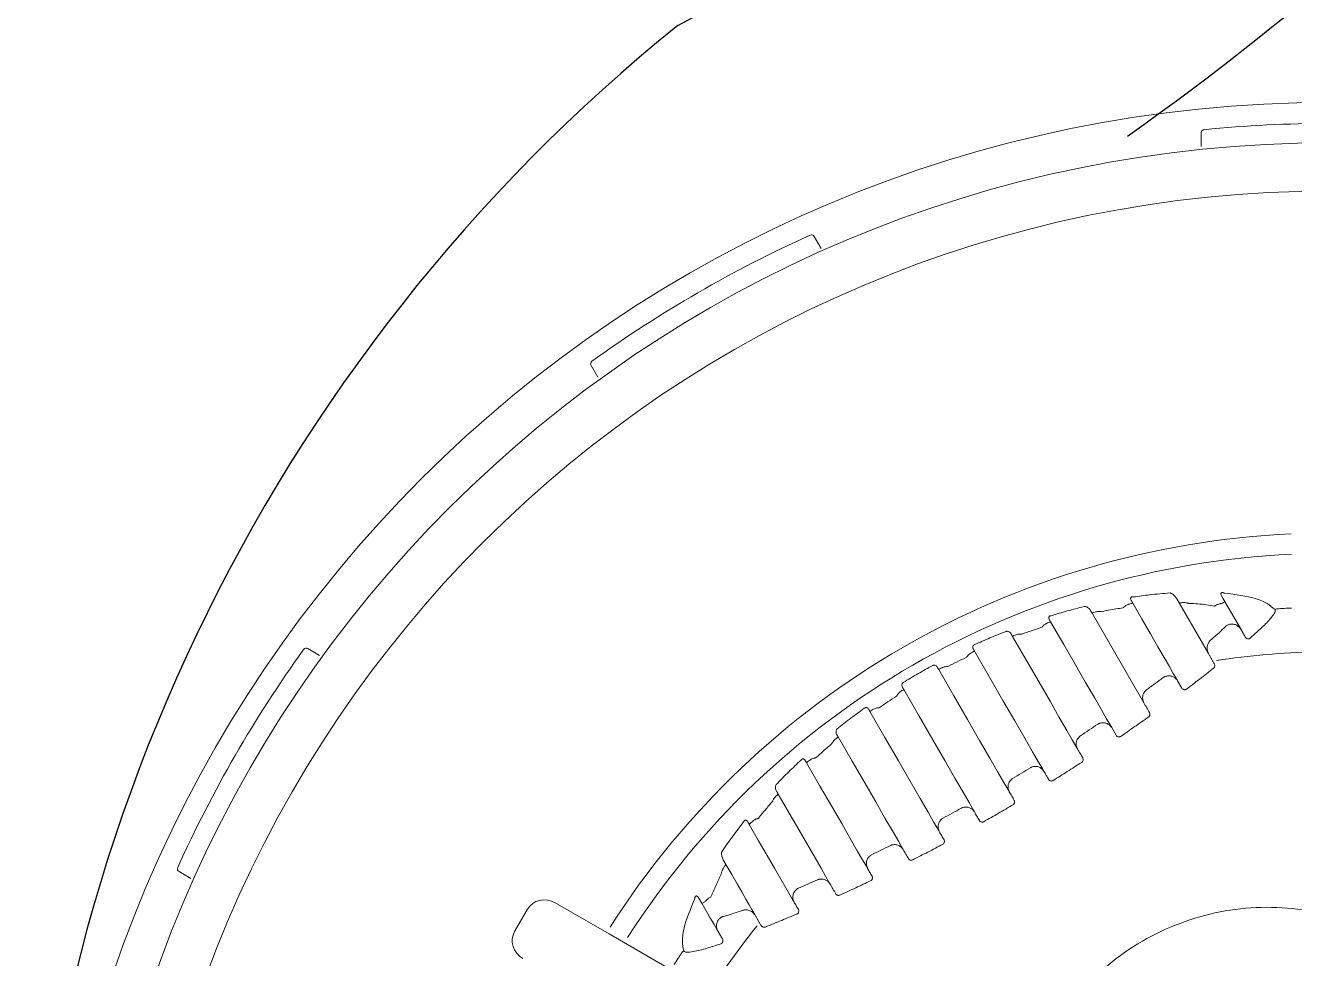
# Model space of a CAD drawing. Extents: x 956 to 1028, y 499 to 635.
# Drawn here: x 1021.26 to 1023.231, y 549.486 to 550.935 of the extents above; entities that cross this region are included whole.
import ezdxf

# ---------------------------------------------------------------- set-up
doc = ezdxf.new("R2010")
doc.units = 0
doc.header["$MEASUREMENT"] = 0
doc.layers.add('1', color=4, linetype='Continuous')
doc.layers.add('DIM', color=3, linetype='Continuous')

# ---------------------------------------------------------------- blocks, each defined once
blk = doc.blocks.new('FROG')
at = {"layer": '1', "color": 3, "lineweight": 5}
for p, q in [((-0.2, 1.9266), (-0.2, 1.9478)), ((-0.8007, 1.7868), (-0.7901, 1.7685)), ((-1.1365, 1.5685), (-1.1471, 1.5868)), ((-0.2887, 1.0626), (-0.3693, 1.2022)), ((-0.1887, 1.1393), (-0.2342, 1.2182)), ((-0.1634, 1.2206), (-0.138, 1.1766)), ((-1.5868, 1.1471), (-1.5685, 1.1365)), ((-0.2365, 1.0971), (-0.2299, 1.0858)), ((-0.3388, 1.0243), (-0.3319, 1.0124)), ((-1.7685, 0.7901), (-1.7868, 0.8007)), ((-1.2028, 0.7522), (-1.1192, 0.7039)), ((-1.2459, 0.7424), (-1.2659, 0.7077)), ((-1.1192, 0.7039), (-1.0302, 0.6525))]:
    blk.add_line(p, q, dxfattribs=at)
at = {"layer": '1', "color": 3, "lineweight": 5, "flags": 128}
for points in [[(-0.3061, 1.2178), (-0.2915, 1.1924), (-0.2784, 1.1698), (-0.267, 1.1499), (-0.2572, 1.133), (-0.2492, 1.1192), (-0.2431, 1.1085), (-0.2388, 1.1011), (-0.2365, 1.0971)], [(-0.4337, 1.1886), (-0.4133, 1.1534), (-0.3951, 1.1219), (-0.3792, 1.0942), (-0.3657, 1.0709), (-0.3548, 1.052), (-0.3466, 1.0379), (-0.3413, 1.0286), (-0.3388, 1.0243)], [(-0.3919, 0.9912), (-0.3943, 0.9955), (-0.3999, 1.0051), (-0.4085, 1.0201), (-0.4201, 1.0402), (-0.4345, 1.0652), (-0.4516, 1.0947), (-0.4711, 1.1284), (-0.4928, 1.166)], [(-0.5517, 1.1431), (-0.5285, 1.1028), (-0.5076, 1.0666), (-0.4893, 1.0349), (-0.4738, 1.0082), (-0.4615, 0.9868), (-0.4523, 0.9709), (-0.4464, 0.9607), (-0.444, 0.9565)], [(-0.1794, 1.1233), (-0.1795, 1.1234), (-0.1796, 1.1236), (-0.1797, 1.1237), (-0.1798, 1.1239), (-0.1799, 1.124), (-0.18, 1.1242), (-0.18, 1.1243), (-0.1801, 1.1245)], [(-0.4978, 0.9246), (-0.5002, 0.9289), (-0.5061, 0.9391), (-0.5154, 0.9553), (-0.5281, 0.9771), (-0.5438, 1.0044), (-0.5624, 1.0367), (-0.5837, 1.0736), (-0.6074, 1.1146)], [(-0.6616, 1.0834), (-0.6379, 1.0423), (-0.6166, 1.0054), (-0.5979, 0.9731), (-0.5822, 0.9459), (-0.5696, 0.924), (-0.5602, 0.9079), (-0.5543, 0.8976), (-0.5519, 0.8934)], [(-0.6064, 0.8628), (-0.6088, 0.867), (-0.6147, 0.8771), (-0.6238, 0.893), (-0.6362, 0.9145), (-0.6517, 0.9412), (-0.6699, 0.9729), (-0.6908, 1.0091), (-0.7141, 1.0493)], [(-0.2801, 1.0477), (-0.2812, 1.0495), (-0.2823, 1.0514), (-0.2833, 1.0533), (-0.2844, 1.0551), (-0.2855, 1.057), (-0.2866, 1.0589), (-0.2877, 1.0607), (-0.2887, 1.0626)], [(-0.7634, 1.0098), (-0.7417, 0.9722), (-0.7222, 0.9384), (-0.7052, 0.9089), (-0.6908, 0.8839), (-0.6792, 0.8639), (-0.6705, 0.8489), (-0.6649, 0.8392), (-0.6625, 0.835)], [(-0.3837, 0.9772), (-0.3848, 0.9789), (-0.3858, 0.9807), (-0.3868, 0.9824), (-0.3878, 0.9842), (-0.3888, 0.9859), (-0.3898, 0.9877), (-0.3908, 0.9895), (-0.3919, 0.9912)], [(-0.7177, 0.8056), (-0.7202, 0.8099), (-0.7255, 0.8191), (-0.7337, 0.8332), (-0.7446, 0.8521), (-0.758, 0.8755), (-0.774, 0.9031), (-0.7922, 0.9347), (-0.8125, 0.9699)], [(-0.444, 0.9565), (-0.4431, 0.9549), (-0.4422, 0.9534), (-0.4413, 0.9518), (-0.4404, 0.9502), (-0.4395, 0.9487), (-0.4386, 0.9471), (-0.4376, 0.9455), (-0.4367, 0.944)], [(-0.8565, 0.921), (-0.8394, 0.8914), (-0.8241, 0.8649), (-0.8107, 0.8417), (-0.7993, 0.822), (-0.7901, 0.8059), (-0.783, 0.7938), (-0.7783, 0.7855), (-0.7759, 0.7813)], [(-0.4901, 0.9114), (-0.4911, 0.913), (-0.492, 0.9147), (-0.493, 0.9164), (-0.4939, 0.918), (-0.4949, 0.9197), (-0.4958, 0.9213), (-0.4968, 0.923), (-0.4978, 0.9246)], [(-0.5519, 0.8934), (-0.5509, 0.8917), (-0.55, 0.8901), (-0.549, 0.8884), (-0.5481, 0.8868), (-0.5471, 0.8851), (-0.5461, 0.8834), (-0.5452, 0.8818), (-0.5442, 0.8801)], [(-0.8319, 0.7533), (-0.8342, 0.7574), (-0.8385, 0.7648), (-0.8446, 0.7754), (-0.8526, 0.7892), (-0.8624, 0.8062), (-0.8738, 0.826), (-0.8869, 0.8487), (-0.9015, 0.874)], [(-0.5991, 0.8502), (-0.6, 0.8518), (-0.6009, 0.8533), (-0.6018, 0.8549), (-0.6027, 0.8565), (-0.6037, 0.8581), (-0.6046, 0.8596), (-0.6055, 0.8612), (-0.6064, 0.8628)], [(-0.6625, 0.835), (-0.6615, 0.8332), (-0.6605, 0.8314), (-0.6594, 0.8297), (-0.6584, 0.8279), (-0.6574, 0.8262), (-0.6564, 0.8244), (-0.6554, 0.8227), (-0.6544, 0.8209)], [(-0.9379, 0.8119), (-0.9287, 0.796), (-0.9204, 0.7817), (-0.9131, 0.7691), (-0.9069, 0.7582), (-0.9016, 0.7491), (-0.8974, 0.7419), (-0.8943, 0.7365), (-0.8923, 0.7331)], [(-0.7108, 0.7937), (-0.7117, 0.7952), (-0.7125, 0.7967), (-0.7134, 0.7981), (-0.7143, 0.7996), (-0.7151, 0.8011), (-0.716, 0.8026), (-0.7168, 0.8041), (-0.7177, 0.8056)], [(-0.7759, 0.7813), (-0.7748, 0.7795), (-0.7737, 0.7776), (-0.7726, 0.7757), (-0.7716, 0.7739), (-0.7705, 0.772), (-0.7694, 0.7702), (-0.7683, 0.7683), (-0.7673, 0.7664)], [(-0.9499, 0.7079), (-0.9516, 0.7106), (-0.9536, 0.7142), (-0.9561, 0.7186), (-0.9591, 0.7237), (-0.9625, 0.7296), (-0.9663, 0.7363), (-0.9706, 0.7437), (-0.9753, 0.7518)], [(-0.8253, 0.742), (-0.8262, 0.7434), (-0.827, 0.7449), (-0.8278, 0.7463), (-0.8286, 0.7477), (-0.8294, 0.7491), (-0.8302, 0.7505), (-0.831, 0.7519), (-0.8319, 0.7533)], [(-0.8838, 0.7182), (-0.8837, 0.7181), (-0.8836, 0.7179), (-0.8835, 0.7178), (-0.8834, 0.7176), (-0.8833, 0.7175), (-0.8832, 0.7173), (-0.8832, 0.7172), (-0.8831, 0.717)]]:
    blk.add_lwpolyline(points, dxfattribs=at)
at = {"layer": '1', "linetype": 'Continuous', "lineweight": 15}
for radius in [1.995, 1.9325, 1.8575]:
    blk.add_circle((0, 0), radius, dxfattribs=at)
at = {"layer": '1', "color": 3, "lineweight": 5}
for centre, radius, start, end in [((-0.195, 1.9478), 0.005, 95.7171, 180), ((0, 0), 1.9625, 84.2829, 95.7171), ((0, 0), 1.9625, 114.2829, 125.7171), ((-0.805, 1.7843), 0.005, 30, 114.2829), ((-1.1428, 1.5893), 0.005, 125.7171, 210), ((0, 0), 1.3265, 92.5926, 147.4074), ((0, 0), 1.2949, 92.6358, 147.3642), ((-0.0818, 1.2036), 0.00511, 95.0351, 130.0131), ((0, 0), 1.2115, 92.8159, 93.8926), ((0, 0), 1.9625, 144.2829, 155.7171), ((-1.5893, 1.1428), 0.005, 60, 144.2829), ((0, 0), 1.1421, 91.1102, 98.8661), ((-1.7843, 0.805), 0.005, 155.7171, 240), ((0, 0), 1.1421, 141.1339, 148.8898), ((0, 0), 1.2115, 146.1074, 147.1841), ((-1.0015, 0.6727), 0.00511, 109.9887, 144.9633)]:
    blk.add_arc(centre, radius, start, end, dxfattribs=at)
for centre, start_param, end_param in [((-1.2178, 0.7262), 4.712389, 6.283185), ((-1.2378, 0.6916), 0, 1.570796)]:
    blk.add_ellipse(centre, major_axis=(-0.028, 0.0162), ratio=0.926878, start_param=start_param, end_param=end_param, dxfattribs=at)
for points, knots in [([(-0.3052, 1.2272), (-0.3054, 1.2273), (-0.306, 1.2273), (-0.3068, 1.2273), (-0.3075, 1.2272), (-0.308, 1.2271), (-0.3084, 1.2269), (-0.309, 1.2264), (-0.3094, 1.2255), (-0.3095, 1.2239), (-0.3089, 1.2227), (-0.3085, 1.2218)], [0, 0, 0, 0, 0.067786, 0.136986, 0.166253, 0.202694, 0.230364, 0.273069, 0.419118, 0.58725, 1, 1, 1, 1]), ([(-0.248, 1.2335), (-0.2587, 1.2326), (-0.2773, 1.2311), (-0.2968, 1.2284), (-0.3052, 1.2272)], [0, 0, 0, 0, 0.5726948, 1, 1, 1, 1]), ([(-0.2384, 1.2255), (-0.2394, 1.2269), (-0.2411, 1.2291), (-0.2443, 1.2318), (-0.2469, 1.233), (-0.248, 1.2335)], [0, 0, 0, 0, 0.47502, 0.772177, 1, 1, 1, 1]), ([(-0.1676, 1.2278), (-0.168, 1.2286), (-0.1688, 1.2301), (-0.1693, 1.232), (-0.169, 1.2333), (-0.1687, 1.2337), (-0.1683, 1.234), (-0.168, 1.2341), (-0.1677, 1.2341), (-0.1674, 1.2342), (-0.1671, 1.2342), (-0.1665, 1.2341), (-0.1653, 1.2338), (-0.1646, 1.2335), (-0.164, 1.2332)], [0, 0, 0, 0, 0.304694, 0.597553, 0.685254, 0.736132, 0.754751, 0.766196, 0.779358, 0.793045, 0.80569, 0.820187, 0.874933, 1, 1, 1, 1]), ([(-0.0851, 1.2076), (-0.0927, 1.214), (-0.1062, 1.2256), (-0.1464, 1.2309), (-0.164, 1.2332)], [0, 0, 0, 0, 0.560332, 1, 1, 1, 1]), ([(-0.3805, 1.2125), (-0.3809, 1.2124), (-0.39, 1.2102), (-0.4074, 1.2057), (-0.4245, 1.2006), (-0.4329, 1.1981)], [0, 0, 0, 0, 0.023441, 0.520828, 1, 1, 1, 1]), ([(-0.3805, 1.2125), (-0.3798, 1.2124), (-0.378, 1.2121), (-0.3756, 1.2108), (-0.3735, 1.2091), (-0.3725, 1.2077), (-0.3722, 1.2071)], [0, 0, 0, 0, 0.1447437, 0.3782428, 0.7616853, 1, 1, 1, 1]), ([(-0.3649, 1.2038), (-0.3661, 1.2034), (-0.3678, 1.2028), (-0.3691, 1.2023), (-0.3693, 1.2023), (-0.3693, 1.2022)], [0, 0, 0, 0, 0.45093, 0.68803, 1, 1, 1, 1]), ([(-0.355, 1.2043), (-0.355, 1.2043), (-0.3551, 1.2044), (-0.3554, 1.2044), (-0.3562, 1.2045), (-0.3575, 1.2045), (-0.3608, 1.2046), (-0.3631, 1.2042), (-0.3649, 1.2038)], [0, 0, 0, 0, 0.011064, 0.029247, 0.078573, 0.213438, 0.372329, 1, 1, 1, 1]), ([(-0.3211, 1.2104), (-0.3248, 1.2098), (-0.336, 1.208), (-0.3474, 1.2058), (-0.355, 1.2043)], [0, 0, 0, 0, 0.332589, 1, 1, 1, 1]), ([(-0.3134, 1.2155), (-0.3149, 1.2148), (-0.3172, 1.2139), (-0.3194, 1.212), (-0.3203, 1.2112), (-0.3208, 1.2108), (-0.3209, 1.2106), (-0.321, 1.2105), (-0.3211, 1.2104), (-0.3211, 1.2104)], [0, 0, 0, 0, 0.577471, 0.802521, 0.906331, 0.955427, 0.980575, 0.983706, 1, 1, 1, 1]), ([(-0.3061, 1.2178), (-0.3064, 1.2177), (-0.3068, 1.2175), (-0.3097, 1.2166), (-0.3118, 1.216), (-0.3131, 1.2156), (-0.3134, 1.2155)], [0, 0, 0, 0, 0.512369, 0.752148, 0.947489, 1, 1, 1, 1]), ([(-0.2287, 1.2185), (-0.231, 1.2182), (-0.2338, 1.2179), (-0.2342, 1.2182), (-0.2342, 1.2182)], [0, 0, 0, 0, 0.825034, 1, 1, 1, 1]), ([(-0.2189, 1.2173), (-0.2189, 1.2174), (-0.219, 1.2174), (-0.2193, 1.2175), (-0.2196, 1.2175), (-0.2205, 1.2177), (-0.2238, 1.2185), (-0.2265, 1.2185), (-0.2287, 1.2185)], [0, 0, 0, 0, 0.009697, 0.029483, 0.083864, 0.092499, 0.26606, 1, 1, 1, 1]), ([(-0.1789, 1.2128), (-0.1831, 1.2136), (-0.1945, 1.2159), (-0.2094, 1.2168), (-0.2189, 1.2173)], [0, 0, 0, 0, 0.3618605, 1, 1, 1, 1]), ([(-0.1714, 1.2165), (-0.173, 1.216), (-0.1756, 1.2153), (-0.178, 1.2136), (-0.1789, 1.2129), (-0.1789, 1.2128)], [0, 0, 0, 0, 0.6010427, 0.9674392, 1, 1, 1, 1]), ([(-0.1634, 1.2206), (-0.1634, 1.22), (-0.1634, 1.2192), (-0.166, 1.218), (-0.1673, 1.2175), (-0.1687, 1.2171), (-0.1702, 1.2167), (-0.171, 1.2165), (-0.1714, 1.2165)], [0, 0, 0, 0, 0.62644, 0.744307, 0.828141, 0.921804, 0.962288, 1, 1, 1, 1]), ([(-0.1237, 1.1633), (-0.1167, 1.1695), (-0.1038, 1.181), (-0.091, 1.1946), (-0.0847, 1.2035), (-0.0849, 1.2062), (-0.0851, 1.2076)], [0, 0, 0, 0, 0.34174, 0.631604, 0.815634, 1, 1, 1, 1]), ([(-0.4395, 1.1863), (-0.4409, 1.1856), (-0.4431, 1.1844), (-0.4455, 1.1822), (-0.4465, 1.181), (-0.4469, 1.1805), (-0.4471, 1.1803), (-0.4472, 1.1802), (-0.4473, 1.1801)], [0, 0, 0, 0, 0.5304209, 0.8027698, 0.9144248, 0.9626555, 0.9861068, 1, 1, 1, 1]), ([(-0.4337, 1.1886), (-0.4339, 1.1885), (-0.4341, 1.1885), (-0.4359, 1.1878), (-0.4374, 1.1872), (-0.4391, 1.1865), (-0.4395, 1.1863)], [0, 0, 0, 0, 0.451807, 0.56957, 0.892087, 1, 1, 1, 1]), ([(-0.4357, 1.1922), (-0.4361, 1.193), (-0.4366, 1.1942), (-0.4364, 1.1959), (-0.4359, 1.1968), (-0.4353, 1.1974), (-0.4347, 1.1977), (-0.4343, 1.1979), (-0.4336, 1.1981), (-0.4332, 1.1981), (-0.4329, 1.1981)], [0, 0, 0, 0, 0.4187617, 0.6152643, 0.7533616, 0.8189054, 0.8477045, 0.9059224, 0.9367842, 1, 1, 1, 1]), ([(-0.1612, 1.1822), (-0.1612, 1.1823), (-0.1611, 1.1824), (-0.1607, 1.1826), (-0.1601, 1.183), (-0.1588, 1.1837), (-0.1559, 1.1849), (-0.1532, 1.1851), (-0.1514, 1.1852)], [0, 0, 0, 0, 0.015545, 0.055943, 0.114096, 0.233965, 0.489695, 1, 1, 1, 1]), ([(-0.1514, 1.1852), (-0.1502, 1.185), (-0.1473, 1.1847), (-0.1428, 1.1823), (-0.1397, 1.1793), (-0.1383, 1.177), (-0.138, 1.1766)], [0, 0, 0, 0, 0.194273, 0.47568, 0.90861, 1, 1, 1, 1]), ([(-0.5028, 1.1738), (-0.5111, 1.1705), (-0.5275, 1.164), (-0.5437, 1.1567), (-0.5516, 1.1532)], [0, 0, 0, 0, 0.510622, 1, 1, 1, 1]), ([(-0.5028, 1.1738), (-0.5024, 1.1739), (-0.5018, 1.174), (-0.5006, 1.1739), (-0.499, 1.1735), (-0.4967, 1.1723), (-0.4957, 1.1709), (-0.4951, 1.1701)], [0, 0, 0, 0, 0.0895922, 0.1233174, 0.2998941, 0.5805984, 1, 1, 1, 1]), ([(-0.4886, 1.168), (-0.49, 1.1674), (-0.4924, 1.1663), (-0.4926, 1.1661), (-0.4928, 1.166)], [0, 0, 0, 0, 0.5683904, 1, 1, 1, 1]), ([(-0.4784, 1.1694), (-0.4785, 1.1694), (-0.4787, 1.1695), (-0.4792, 1.1695), (-0.4806, 1.1695), (-0.4842, 1.1694), (-0.4868, 1.1686), (-0.4886, 1.168)], [0, 0, 0, 0, 0.011521, 0.052687, 0.136863, 0.36761, 1, 1, 1, 1]), ([(-0.4473, 1.1801), (-0.4526, 1.1783), (-0.463, 1.1749), (-0.4734, 1.1712), (-0.4784, 1.1694)], [0, 0, 0, 0, 0.5177675, 1, 1, 1, 1]), ([(-0.1857, 1.1598), (-0.1819, 1.163), (-0.1746, 1.1694), (-0.1665, 1.1769), (-0.1624, 1.1811), (-0.1612, 1.1822)], [0, 0, 0, 0, 0.420021, 0.836554, 1, 1, 1, 1]), ([(-0.1313, 1.165), (-0.131, 1.1644), (-0.1304, 1.1635), (-0.1289, 1.1626), (-0.1279, 1.1622), (-0.127, 1.1621), (-0.1263, 1.1621), (-0.1255, 1.1622), (-0.1246, 1.1625), (-0.124, 1.163), (-0.1237, 1.1633)], [0, 0, 0, 0, 0.295559, 0.468434, 0.606587, 0.632237, 0.730366, 0.771998, 0.859385, 1, 1, 1, 1]), ([(-0.5517, 1.1431), (-0.5519, 1.143), (-0.5522, 1.1429), (-0.5539, 1.1421), (-0.5553, 1.1413), (-0.5566, 1.1407)], [0, 0, 0, 0, 0.493978, 0.577794, 1, 1, 1, 1]), ([(-0.5537, 1.1466), (-0.5541, 1.1473), (-0.5546, 1.1486), (-0.5544, 1.1504), (-0.5539, 1.1516), (-0.5533, 1.1522), (-0.5527, 1.1527), (-0.5522, 1.153), (-0.5518, 1.1531), (-0.5516, 1.1532), (-0.5516, 1.1532)], [0, 0, 0, 0, 0.394975, 0.626742, 0.783149, 0.854406, 0.892434, 0.952556, 0.993547, 1, 1, 1, 1]), ([(-0.1907, 1.1453), (-0.1907, 1.1472), (-0.1908, 1.1512), (-0.1891, 1.1552), (-0.1875, 1.1577), (-0.1866, 1.1588), (-0.186, 1.1595), (-0.1858, 1.1597), (-0.1857, 1.1598), (-0.1857, 1.1598)], [0, 0, 0, 0, 0.332298, 0.671382, 0.812033, 0.930044, 0.973406, 0.991877, 1, 1, 1, 1]), ([(-0.564, 1.1336), (-0.569, 1.1313), (-0.5787, 1.1266), (-0.5883, 1.1217), (-0.5931, 1.1192)], [0, 0, 0, 0, 0.506821, 1, 1, 1, 1]), ([(-0.5566, 1.1407), (-0.5579, 1.1398), (-0.5601, 1.1385), (-0.5623, 1.1359), (-0.5634, 1.1346), (-0.5638, 1.134), (-0.5639, 1.1338), (-0.564, 1.1337), (-0.564, 1.1336)], [0, 0, 0, 0, 0.525942, 0.813042, 0.922914, 0.967992, 0.987341, 1, 1, 1, 1]), ([(-0.1794, 1.1233), (-0.1792, 1.1227), (-0.1786, 1.1216), (-0.1787, 1.1197), (-0.1792, 1.1179), (-0.1801, 1.117), (-0.1806, 1.1166)], [0, 0, 0, 0, 0.262971, 0.523837, 0.773366, 1, 1, 1, 1]), ([(-0.6167, 1.1208), (-0.6244, 1.1165), (-0.6398, 1.1081), (-0.6548, 1.099), (-0.6623, 1.0945)], [0, 0, 0, 0, 0.500627, 1, 1, 1, 1]), ([(-0.6167, 1.1208), (-0.6165, 1.1209), (-0.616, 1.1211), (-0.6151, 1.1213), (-0.6138, 1.1213), (-0.6121, 1.1208), (-0.6106, 1.1198), (-0.6099, 1.1188), (-0.6096, 1.1183)], [0, 0, 0, 0, 0.065695, 0.107777, 0.230146, 0.43261, 0.742568, 1, 1, 1, 1]), ([(-0.6032, 1.117), (-0.6043, 1.1164), (-0.6068, 1.115), (-0.6072, 1.1147), (-0.6074, 1.1146)], [0, 0, 0, 0, 0.442973, 1, 1, 1, 1]), ([(-0.5931, 1.1192), (-0.5931, 1.1192), (-0.5932, 1.1192), (-0.5935, 1.1192), (-0.5942, 1.1192), (-0.596, 1.1191), (-0.5995, 1.1186), (-0.6018, 1.1176), (-0.6032, 1.117)], [0, 0, 0, 0, 0.0119508, 0.0292402, 0.0731251, 0.1843194, 0.4918602, 1, 1, 1, 1]), ([(-0.2587, 1.1022), (-0.2586, 1.1022), (-0.2585, 1.1023), (-0.2583, 1.1025), (-0.2577, 1.1028), (-0.2569, 1.1032), (-0.2546, 1.1043), (-0.2508, 1.1051), (-0.2455, 1.1045), (-0.2424, 1.1028), (-0.241, 1.102)], [0, 0, 0, 0, 0.007633, 0.021857, 0.052622, 0.12771, 0.169808, 0.477558, 0.757749, 1, 1, 1, 1]), ([(-0.2226, 1.0842), (-0.2158, 1.0893), (-0.2017, 1.1), (-0.1878, 1.1109), (-0.1806, 1.1166)], [0, 0, 0, 0, 0.4787278, 1, 1, 1, 1]), ([(-0.6637, 1.087), (-0.664, 1.0878), (-0.6646, 1.0891), (-0.6645, 1.0912), (-0.664, 1.0927), (-0.6634, 1.0935), (-0.6629, 1.0941), (-0.6625, 1.0943), (-0.6623, 1.0945)], [0, 0, 0, 0, 0.391571, 0.648181, 0.817621, 0.899957, 0.934165, 1, 1, 1, 1]), ([(-0.2848, 1.0828), (-0.2804, 1.0861), (-0.2716, 1.0925), (-0.2629, 1.099), (-0.2587, 1.1022)], [0, 0, 0, 0, 0.509951, 1, 1, 1, 1]), ([(-0.241, 1.102), (-0.2396, 1.1009), (-0.2379, 1.0994), (-0.2367, 1.0975), (-0.2365, 1.0971)], [0, 0, 0, 0, 0.784639, 1, 1, 1, 1]), ([(-0.2226, 1.0842), (-0.223, 1.0839), (-0.2239, 1.0833), (-0.2256, 1.0831), (-0.2272, 1.0834), (-0.2287, 1.0842), (-0.2295, 1.0851), (-0.2299, 1.0857), (-0.2299, 1.0858)], [0, 0, 0, 0, 0.179454, 0.357644, 0.539441, 0.733845, 0.946289, 1, 1, 1, 1]), ([(-0.6728, 1.0732), (-0.6773, 1.0703), (-0.6863, 1.0644), (-0.6953, 1.0584), (-0.6997, 1.0553)], [0, 0, 0, 0, 0.4958076, 1, 1, 1, 1]), ([(-0.6658, 1.0809), (-0.6671, 1.0799), (-0.6691, 1.0784), (-0.6713, 1.0755), (-0.6722, 1.0741), (-0.6725, 1.0736), (-0.6727, 1.0734), (-0.6727, 1.0733), (-0.6728, 1.0732)], [0, 0, 0, 0, 0.544951, 0.827779, 0.931592, 0.972639, 0.988044, 1, 1, 1, 1]), ([(-0.6616, 1.0834), (-0.6618, 1.0833), (-0.662, 1.0831), (-0.6636, 1.0822), (-0.6648, 1.0815), (-0.6658, 1.0809)], [0, 0, 0, 0, 0.512984, 0.610792, 1, 1, 1, 1]), ([(-0.2901, 1.0657), (-0.2904, 1.0673), (-0.2912, 1.0708), (-0.29, 1.0762), (-0.288, 1.0797), (-0.2862, 1.0817), (-0.2855, 1.0822), (-0.2851, 1.0826), (-0.2849, 1.0828), (-0.2849, 1.0828), (-0.2848, 1.0828)], [0, 0, 0, 0, 0.2278908, 0.5081103, 0.839179, 0.8950917, 0.9585973, 0.9835495, 0.9927928, 1, 1, 1, 1]), ([(-0.7229, 1.0543), (-0.73, 1.0492), (-0.7443, 1.0388), (-0.7581, 1.0279), (-0.7652, 1.0223)], [0, 0, 0, 0, 0.490869, 1, 1, 1, 1]), ([(-0.7229, 1.0543), (-0.7227, 1.0545), (-0.7224, 1.0547), (-0.7217, 1.0551), (-0.7212, 1.0553), (-0.7204, 1.0554), (-0.7191, 1.0554), (-0.7175, 1.0547), (-0.7166, 1.0536), (-0.7162, 1.0529), (-0.7161, 1.0528)], [0, 0, 0, 0, 0.059752, 0.097656, 0.174116, 0.201755, 0.35401, 0.593719, 0.95746, 1, 1, 1, 1]), ([(-0.7096, 1.0524), (-0.7108, 1.0516), (-0.7131, 1.05), (-0.714, 1.0494), (-0.7141, 1.0493), (-0.7141, 1.0493)], [0, 0, 0, 0, 0.436987, 0.872345, 1, 1, 1, 1]), ([(-0.6997, 1.0553), (-0.6998, 1.0553), (-0.6999, 1.0553), (-0.7002, 1.0553), (-0.7008, 1.0552), (-0.7024, 1.055), (-0.7058, 1.0543), (-0.7081, 1.0532), (-0.7096, 1.0524)], [0, 0, 0, 0, 0.012662, 0.030168, 0.072648, 0.176036, 0.443331, 1, 1, 1, 1]), ([(-0.2815, 1.041), (-0.2814, 1.041), (-0.2808, 1.0415), (-0.28, 1.0425), (-0.2794, 1.0442), (-0.2794, 1.046), (-0.2799, 1.0471), (-0.2801, 1.0477)], [0, 0, 0, 0, 0.0400664, 0.2597841, 0.4984827, 0.7478881, 1, 1, 1, 1]), ([(-0.3873, 1.0116), (-0.3828, 1.0146), (-0.3737, 1.0206), (-0.3648, 1.0267), (-0.3604, 1.0297)], [0, 0, 0, 0, 0.506006, 1, 1, 1, 1]), ([(-0.3604, 1.0297), (-0.3603, 1.0297), (-0.3602, 1.0298), (-0.3599, 1.0299), (-0.3592, 1.0303), (-0.3584, 1.0307), (-0.356, 1.0317), (-0.3522, 1.0323), (-0.3468, 1.0314), (-0.3439, 1.0295), (-0.3426, 1.0287)], [0, 0, 0, 0, 0.007446, 0.024858, 0.06048, 0.148946, 0.169659, 0.495163, 0.766714, 1, 1, 1, 1]), ([(-0.3248, 1.0107), (-0.3177, 1.0156), (-0.3032, 1.0256), (-0.2889, 1.0357), (-0.2815, 1.041)], [0, 0, 0, 0, 0.485827, 1, 1, 1, 1]), ([(-0.7672, 1.0071), (-0.7686, 1.0059), (-0.7705, 1.0042), (-0.7724, 1.0011), (-0.7731, 0.9998), (-0.7734, 0.9993), (-0.7735, 0.9991), (-0.7736, 0.9991)], [0, 0, 0, 0, 0.600722, 0.85241, 0.94324, 0.988484, 1, 1, 1, 1]), ([(-0.7634, 1.0098), (-0.7636, 1.0096), (-0.7638, 1.0095), (-0.7653, 1.0085), (-0.7664, 1.0077), (-0.7672, 1.0071)], [0, 0, 0, 0, 0.503202, 0.660926, 1, 1, 1, 1]), ([(-0.7658, 1.0138), (-0.7662, 1.0147), (-0.7668, 1.0162), (-0.7668, 1.0187), (-0.7663, 1.0206), (-0.7657, 1.0217), (-0.7653, 1.0222), (-0.7652, 1.0223)], [0, 0, 0, 0, 0.404821, 0.682834, 0.858376, 0.974422, 1, 1, 1, 1]), ([(-0.3933, 0.9947), (-0.3936, 0.9962), (-0.3942, 0.9997), (-0.393, 1.0051), (-0.3908, 1.0084), (-0.389, 1.0103), (-0.3883, 1.0108), (-0.3877, 1.0113), (-0.3875, 1.0115), (-0.3873, 1.0116), (-0.3873, 1.0116)], [0, 0, 0, 0, 0.224645, 0.495094, 0.835876, 0.860745, 0.944888, 0.977938, 0.992808, 1, 1, 1, 1]), ([(-0.3319, 1.0124), (-0.3316, 1.0119), (-0.3309, 1.011), (-0.3295, 1.0102), (-0.3279, 1.0098), (-0.3262, 1.01), (-0.3252, 1.0105), (-0.3248, 1.0107)], [0, 0, 0, 0, 0.232134, 0.436961, 0.628874, 0.814865, 1, 1, 1, 1]), ([(-0.7736, 0.9991), (-0.7776, 0.9956), (-0.7861, 0.9884), (-0.7942, 0.9811), (-0.7984, 0.9774)], [0, 0, 0, 0, 0.486072, 1, 1, 1, 1]), ([(-0.8211, 0.974), (-0.8275, 0.9679), (-0.8408, 0.9554), (-0.8533, 0.9425), (-0.8598, 0.9358)], [0, 0, 0, 0, 0.48116, 1, 1, 1, 1]), ([(-0.8211, 0.974), (-0.821, 0.9742), (-0.8207, 0.9745), (-0.8203, 0.975), (-0.8199, 0.9753), (-0.8192, 0.9757), (-0.8183, 0.976), (-0.817, 0.9758), (-0.8157, 0.975), (-0.815, 0.974), (-0.8146, 0.9734)], [0, 0, 0, 0, 0.0653348, 0.0926033, 0.1507524, 0.1802076, 0.2725966, 0.4284906, 0.6905235, 1, 1, 1, 1]), ([(-0.8076, 0.9738), (-0.8086, 0.973), (-0.811, 0.9712), (-0.8124, 0.97), (-0.8125, 0.9699), (-0.8125, 0.9699)], [0, 0, 0, 0, 0.3256368, 0.7642472, 1, 1, 1, 1]), ([(-0.7984, 0.9774), (-0.7984, 0.9774), (-0.7985, 0.9774), (-0.7988, 0.9773), (-0.7993, 0.9772), (-0.8006, 0.977), (-0.8018, 0.9767), (-0.8045, 0.9758), (-0.8061, 0.9747), (-0.8076, 0.9738)], [0, 0, 0, 0, 0.013902, 0.030509, 0.069887, 0.160693, 0.377211, 0.424671, 1, 1, 1, 1]), ([(-0.4298, 0.9422), (-0.4224, 0.9468), (-0.4075, 0.9561), (-0.3928, 0.9656), (-0.3853, 0.9704)], [0, 0, 0, 0, 0.492917, 1, 1, 1, 1]), ([(-0.3853, 0.9704), (-0.3852, 0.9705), (-0.3845, 0.971), (-0.3836, 0.9721), (-0.383, 0.9737), (-0.383, 0.9755), (-0.3835, 0.9766), (-0.3837, 0.9772)], [0, 0, 0, 0, 0.073773, 0.28687, 0.516161, 0.756326, 1, 1, 1, 1]), ([(-0.4926, 0.9453), (-0.488, 0.9481), (-0.4788, 0.9536), (-0.4696, 0.9593), (-0.465, 0.9621)], [0, 0, 0, 0, 0.5020085, 1, 1, 1, 1]), ([(-0.465, 0.9621), (-0.4649, 0.9621), (-0.4648, 0.9622), (-0.4645, 0.9624), (-0.4637, 0.9628), (-0.4629, 0.9631), (-0.4604, 0.964), (-0.4566, 0.9644), (-0.4512, 0.9633), (-0.4484, 0.9613), (-0.4471, 0.9603)], [0, 0, 0, 0, 0.007306, 0.02587, 0.063559, 0.1584, 0.168364, 0.505454, 0.772446, 1, 1, 1, 1]), ([(-0.8593, 0.9259), (-0.8598, 0.927), (-0.8607, 0.9289), (-0.8608, 0.932), (-0.8605, 0.9342), (-0.86, 0.9353), (-0.8598, 0.9358)], [0, 0, 0, 0, 0.445011, 0.736713, 0.907241, 1, 1, 1, 1]), ([(-0.4994, 0.9286), (-0.4996, 0.9302), (-0.5001, 0.9336), (-0.4986, 0.9389), (-0.4964, 0.9421), (-0.4945, 0.9439), (-0.4938, 0.9445), (-0.4931, 0.945), (-0.4928, 0.9452), (-0.4927, 0.9453), (-0.4926, 0.9453)], [0, 0, 0, 0, 0.224674, 0.491133, 0.833514, 0.844232, 0.938018, 0.974988, 0.992769, 1, 1, 1, 1]), ([(-0.4367, 0.944), (-0.4365, 0.9435), (-0.4359, 0.9427), (-0.4345, 0.9418), (-0.4329, 0.9414), (-0.4312, 0.9414), (-0.4302, 0.9419), (-0.4298, 0.9422)], [0, 0, 0, 0, 0.200279, 0.4148, 0.61609, 0.809394, 1, 1, 1, 1]), ([(-0.8655, 0.9096), (-0.8692, 0.9053), (-0.8762, 0.8973), (-0.8835, 0.8885), (-0.8871, 0.884), (-0.8877, 0.8833)], [0, 0, 0, 0, 0.486631, 0.920248, 1, 1, 1, 1]), ([(-0.86, 0.9179), (-0.8613, 0.9165), (-0.8629, 0.9147), (-0.8645, 0.9117), (-0.8651, 0.9105), (-0.8653, 0.9099), (-0.8655, 0.9097), (-0.8655, 0.9096), (-0.8655, 0.9096)], [0, 0, 0, 0, 0.627683, 0.822887, 0.934548, 0.975623, 0.988935, 1, 1, 1, 1]), ([(-0.8565, 0.921), (-0.8566, 0.9208), (-0.8569, 0.9206), (-0.8583, 0.9195), (-0.8594, 0.9184), (-0.86, 0.9179)], [0, 0, 0, 0, 0.450302, 0.712062, 1, 1, 1, 1]), ([(-0.4919, 0.9045), (-0.4916, 0.9047), (-0.4909, 0.9052), (-0.49, 0.9063), (-0.4894, 0.908), (-0.4894, 0.9098), (-0.4899, 0.9108), (-0.4901, 0.9114)], [0, 0, 0, 0, 0.1035299, 0.3097443, 0.5306025, 0.7630784, 1, 1, 1, 1]), ([(-0.6007, 0.8837), (-0.596, 0.8863), (-0.5865, 0.8914), (-0.5771, 0.8967), (-0.5723, 0.8993)], [0, 0, 0, 0, 0.497992, 1, 1, 1, 1]), ([(-0.5723, 0.8993), (-0.5723, 0.8993), (-0.5722, 0.8994), (-0.5718, 0.8995), (-0.571, 0.8999), (-0.5702, 0.9002), (-0.5677, 0.901), (-0.5638, 0.9013), (-0.5585, 0.8999), (-0.5558, 0.8978), (-0.5545, 0.8968)], [0, 0, 0, 0, 0.007232, 0.025014, 0.061981, 0.155769, 0.166488, 0.508868, 0.775327, 1, 1, 1, 1]), ([(-0.5374, 0.8782), (-0.5298, 0.8826), (-0.5146, 0.8912), (-0.4994, 0.9001), (-0.4919, 0.9045)], [0, 0, 0, 0, 0.5, 1, 1, 1, 1]), ([(-0.9102, 0.8779), (-0.916, 0.8705), (-0.928, 0.855), (-0.9386, 0.8396), (-0.9442, 0.8315)], [0, 0, 0, 0, 0.4750254, 1, 1, 1, 1]), ([(-0.9039, 0.8781), (-0.9042, 0.8786), (-0.9049, 0.8797), (-0.9062, 0.8806), (-0.9074, 0.8808), (-0.9082, 0.8806), (-0.9087, 0.8803), (-0.909, 0.8799), (-0.9094, 0.8795), (-0.9099, 0.8788), (-0.9101, 0.8782), (-0.9102, 0.8779)], [0, 0, 0, 0, 0.2811723, 0.5512459, 0.6921393, 0.7643805, 0.7952632, 0.8314752, 0.8656489, 0.9089126, 1, 1, 1, 1]), ([(-0.896, 0.8791), (-0.8968, 0.8783), (-0.8988, 0.8764), (-0.9008, 0.8747), (-0.9015, 0.874), (-0.9015, 0.874), (-0.9015, 0.874)], [0, 0, 0, 0, 0.226109, 0.531949, 0.906264, 1, 1, 1, 1]), ([(-0.8877, 0.8833), (-0.8877, 0.8833), (-0.8878, 0.8833), (-0.8879, 0.8832), (-0.8882, 0.8832), (-0.8887, 0.883), (-0.8899, 0.8827), (-0.8927, 0.8816), (-0.8946, 0.8802), (-0.896, 0.8791)], [0, 0, 0, 0, 0.01629, 0.019422, 0.044574, 0.093669, 0.197476, 0.422533, 1, 1, 1, 1]), ([(-0.6081, 0.8674), (-0.6083, 0.869), (-0.6086, 0.8724), (-0.6069, 0.8776), (-0.6046, 0.8807), (-0.6026, 0.8824), (-0.6019, 0.8829), (-0.6012, 0.8834), (-0.6009, 0.8836), (-0.6007, 0.8837), (-0.6007, 0.8837)], [0, 0, 0, 0, 0.227552, 0.494546, 0.831634, 0.841601, 0.936441, 0.97413, 0.992693, 1, 1, 1, 1]), ([(-0.5442, 0.8801), (-0.544, 0.8798), (-0.5435, 0.879), (-0.5422, 0.8781), (-0.5406, 0.8776), (-0.5389, 0.8776), (-0.5379, 0.878), (-0.5374, 0.8782)], [0, 0, 0, 0, 0.168533, 0.392708, 0.603301, 0.803874, 1, 1, 1, 1]), ([(-0.6011, 0.8433), (-0.6008, 0.8435), (-0.6, 0.844), (-0.599, 0.8452), (-0.5984, 0.8468), (-0.5984, 0.8486), (-0.5989, 0.8497), (-0.5991, 0.8502)], [0, 0, 0, 0, 0.130358, 0.329387, 0.542405, 0.768395, 1, 1, 1, 1]), ([(-0.9442, 0.8315), (-0.9442, 0.8314), (-0.9444, 0.8306), (-0.9446, 0.8284), (-0.9442, 0.824), (-0.9429, 0.8211), (-0.9421, 0.8192)], [0, 0, 0, 0, 0.02561, 0.141944, 0.418959, 1, 1, 1, 1]), ([(-0.7115, 0.8269), (-0.7067, 0.8293), (-0.697, 0.834), (-0.6873, 0.8388), (-0.6824, 0.8412)], [0, 0, 0, 0, 0.493995, 1, 1, 1, 1]), ([(-0.6824, 0.8412), (-0.6824, 0.8412), (-0.6823, 0.8413), (-0.682, 0.8414), (-0.6813, 0.8417), (-0.6805, 0.842), (-0.6779, 0.8427), (-0.6739, 0.8429), (-0.6686, 0.8412), (-0.666, 0.839), (-0.6648, 0.838)], [0, 0, 0, 0, 0.007194, 0.022061, 0.055115, 0.139257, 0.164125, 0.504906, 0.775355, 1, 1, 1, 1]), ([(-0.6477, 0.8189), (-0.6398, 0.823), (-0.6242, 0.831), (-0.6087, 0.8392), (-0.6011, 0.8433)], [0, 0, 0, 0, 0.507083, 1, 1, 1, 1]), ([(-0.9379, 0.8119), (-0.9382, 0.8113), (-0.9385, 0.8105), (-0.9405, 0.8079), (-0.9409, 0.8073)], [0, 0, 0, 0, 0.783797, 1, 1, 1, 1]), ([(-0.7196, 0.811), (-0.7196, 0.8126), (-0.7198, 0.8161), (-0.7179, 0.8212), (-0.7154, 0.8241), (-0.7134, 0.8257), (-0.7127, 0.8262), (-0.712, 0.8267), (-0.7117, 0.8268), (-0.7116, 0.8269), (-0.7115, 0.8269)], [0, 0, 0, 0, 0.233284, 0.504838, 0.830341, 0.851053, 0.93952, 0.975141, 0.992554, 1, 1, 1, 1]), ([(-0.6544, 0.8209), (-0.6542, 0.8206), (-0.6537, 0.8199), (-0.6526, 0.819), (-0.651, 0.8184), (-0.6493, 0.8183), (-0.6483, 0.8187), (-0.6477, 0.8189)], [0, 0, 0, 0, 0.135652, 0.369951, 0.590201, 0.798201, 1, 1, 1, 1]), ([(-0.9409, 0.8073), (-0.9419, 0.8057), (-0.9432, 0.8034), (-0.9443, 0.8001), (-0.9446, 0.7989), (-0.9448, 0.7984), (-0.9448, 0.7983), (-0.9448, 0.7982)], [0, 0, 0, 0, 0.645425, 0.878087, 0.957187, 0.990305, 1, 1, 1, 1]), ([(-0.7954, 0.7881), (-0.7953, 0.7881), (-0.7952, 0.7881), (-0.795, 0.7882), (-0.7945, 0.7884), (-0.7937, 0.7887), (-0.7911, 0.7892), (-0.787, 0.7893), (-0.7817, 0.7875), (-0.7791, 0.7852), (-0.7779, 0.7841)], [0, 0, 0, 0, 0.007207, 0.016451, 0.041404, 0.10491, 0.160821, 0.491889, 0.772109, 1, 1, 1, 1]), ([(-0.713, 0.7866), (-0.7126, 0.7868), (-0.7117, 0.7874), (-0.7107, 0.7887), (-0.7101, 0.7903), (-0.7101, 0.7921), (-0.7106, 0.7931), (-0.7108, 0.7937)], [0, 0, 0, 0, 0.154867, 0.346182, 0.551679, 0.772292, 1, 1, 1, 1]), ([(-0.8339, 0.7597), (-0.8338, 0.7614), (-0.8338, 0.7649), (-0.8316, 0.7698), (-0.829, 0.7726), (-0.827, 0.7741), (-0.8263, 0.7746), (-0.8256, 0.7749), (-0.8254, 0.775), (-0.8253, 0.7751), (-0.8252, 0.7751)], [0, 0, 0, 0, 0.242249, 0.522442, 0.830192, 0.872289, 0.947376, 0.978143, 0.992366, 1, 1, 1, 1]), ([(-0.8252, 0.7751), (-0.8203, 0.7772), (-0.8104, 0.7815), (-0.8004, 0.7859), (-0.7954, 0.7881)], [0, 0, 0, 0, 0.490054, 1, 1, 1, 1]), ([(-0.7608, 0.7643), (-0.7525, 0.768), (-0.7366, 0.7754), (-0.7207, 0.7829), (-0.713, 0.7866)], [0, 0, 0, 0, 0.514173, 1, 1, 1, 1]), ([(-0.986, 0.7587), (-0.9928, 0.7422), (-1.0083, 0.7048), (-1.005, 0.6873), (-1.0032, 0.6775)], [0, 0, 0, 0, 0.439668, 1, 1, 1, 1]), ([(-0.986, 0.7587), (-0.9859, 0.7592), (-0.9859, 0.76), (-0.9856, 0.7611), (-0.9853, 0.7617), (-0.9852, 0.762), (-0.985, 0.7622), (-0.9848, 0.7625), (-0.9846, 0.7627), (-0.9843, 0.7629), (-0.9836, 0.763), (-0.9823, 0.7627), (-0.9809, 0.7613), (-0.98, 0.7598), (-0.9795, 0.759)], [0, 0, 0, 0, 0.115704, 0.167927, 0.195014, 0.202603, 0.216292, 0.226975, 0.242923, 0.252652, 0.297534, 0.393013, 0.706807, 1, 1, 1, 1]), ([(-0.9678, 0.7567), (-0.968, 0.7564), (-0.9686, 0.7557), (-0.9698, 0.7545), (-0.9723, 0.7522), (-0.9744, 0.7512), (-0.975, 0.7516), (-0.9753, 0.7518)], [0, 0, 0, 0, 0.035854, 0.08407, 0.199059, 0.590433, 1, 1, 1, 1]), ([(-0.9609, 0.7614), (-0.961, 0.7613), (-0.962, 0.761), (-0.9646, 0.7598), (-0.9666, 0.7579), (-0.9678, 0.7567)], [0, 0, 0, 0, 0.032565, 0.396663, 1, 1, 1, 1]), ([(-0.8319, 0.7533), (-0.8326, 0.7549), (-0.8336, 0.757), (-0.8338, 0.7592), (-0.8339, 0.7597)], [0, 0, 0, 0, 0.78289, 1, 1, 1, 1]), ([(-0.7673, 0.7664), (-0.7671, 0.7662), (-0.7667, 0.7655), (-0.7656, 0.7646), (-0.7641, 0.7639), (-0.7624, 0.7637), (-0.7613, 0.7641), (-0.7608, 0.7643)], [0, 0, 0, 0, 0.1003278, 0.3457949, 0.5765626, 0.7923398, 1, 1, 1, 1]), ([(-0.9507, 0.7237), (-0.9498, 0.7251), (-0.9484, 0.7273), (-0.946, 0.7292), (-0.9446, 0.7301), (-0.9438, 0.7305), (-0.9435, 0.7306), (-0.9433, 0.7307), (-0.9432, 0.7308)], [0, 0, 0, 0, 0.460679, 0.743752, 0.875195, 0.938832, 0.984466, 1, 1, 1, 1]), ([(-0.9432, 0.7308), (-0.9411, 0.7313), (-0.9354, 0.7328), (-0.9248, 0.7361), (-0.9162, 0.7391), (-0.9116, 0.7407)], [0, 0, 0, 0, 0.217721, 0.584642, 1, 1, 1, 1]), ([(-0.9116, 0.7407), (-0.9116, 0.7407), (-0.9115, 0.7407), (-0.9112, 0.7408), (-0.9104, 0.741), (-0.9093, 0.7412), (-0.9064, 0.7415), (-0.9021, 0.7411), (-0.8982, 0.7388), (-0.8965, 0.7378)], [0, 0, 0, 0, 0.008128, 0.024574, 0.064606, 0.172955, 0.244526, 0.657556, 1, 1, 1, 1]), ([(-0.8767, 0.7146), (-0.8682, 0.7181), (-0.8518, 0.7247), (-0.8354, 0.7316), (-0.8276, 0.7348)], [0, 0, 0, 0, 0.521275, 1, 1, 1, 1]), ([(-0.8253, 0.742), (-0.8251, 0.7415), (-0.8246, 0.7404), (-0.8246, 0.7386), (-0.8252, 0.737), (-0.8262, 0.7356), (-0.8272, 0.7351), (-0.8276, 0.7348)], [0, 0, 0, 0, 0.225594, 0.442133, 0.640161, 0.822872, 1, 1, 1, 1]), ([(-0.4459, 0.5214), (-0.4241, 0.5588), (-0.3805, 0.6336), (-0.2726, 0.7105), (-0.1478, 0.7494), (-0.0171, 0.7442), (0.0819, 0.7065), (0.1307, 0.6703), (0.1451, 0.6596)], [0, 0, 0, 0, 0.184907, 0.369837, 0.55424, 0.738297, 0.922553, 1, 1, 1, 1]), ([(-0.9499, 0.7079), (-0.9508, 0.7098), (-0.9521, 0.7125), (-0.9524, 0.7168), (-0.9522, 0.7201), (-0.9512, 0.7225), (-0.9507, 0.7237)], [0, 0, 0, 0, 0.411554, 0.564145, 0.794136, 1, 1, 1, 1]), ([(-0.8767, 0.7146), (-0.8773, 0.7145), (-0.8784, 0.7142), (-0.8801, 0.7145), (-0.8816, 0.7153), (-0.8826, 0.7162), (-0.883, 0.7169), (-0.8831, 0.717)], [0, 0, 0, 0, 0.213782, 0.437824, 0.680547, 0.939019, 1, 1, 1, 1]), ([(-0.9456, 0.6887), (-0.9454, 0.6888), (-0.9451, 0.6889), (-0.9445, 0.6892), (-0.944, 0.6895), (-0.9434, 0.6902), (-0.943, 0.6908), (-0.9426, 0.6916), (-0.9424, 0.6927), (-0.9424, 0.6945), (-0.9429, 0.6956), (-0.9432, 0.6962)], [0, 0, 0, 0, 0.070795, 0.091233, 0.19726, 0.242791, 0.327889, 0.392285, 0.491185, 0.67691, 1, 1, 1, 1]), ([(-1.0032, 0.6775), (-1.002, 0.6766), (-0.9995, 0.6749), (-0.9866, 0.6765), (-0.9682, 0.6812), (-0.9528, 0.6863), (-0.9456, 0.6887)], [0, 0, 0, 0, 0.201531, 0.407234, 0.723893, 1, 1, 1, 1])]:
    blk.add_open_spline(points, degree=3, knots=knots, dxfattribs=at)
for points in [[(-0.3085, 1.2218), (-0.3061, 1.2178)], [(-0.2342, 1.2182), (-0.2384, 1.2255)], [(-0.1676, 1.2278), (-0.1634, 1.2206)], [(-0.3693, 1.2022), (-0.3722, 1.2071)], [(-0.4357, 1.1922), (-0.4337, 1.1886)], [(-0.4928, 1.166), (-0.4951, 1.1701)], [(-0.138, 1.1766), (-0.1313, 1.165)], [(-0.5537, 1.1466), (-0.5517, 1.1431)], [(-0.1887, 1.1393), (-0.1907, 1.1453)], [(-0.1801, 1.1245), (-0.1887, 1.1393)], [(-0.6074, 1.1146), (-0.6096, 1.1183)], [(-0.6637, 1.087), (-0.6616, 1.0834)], [(-0.2887, 1.0626), (-0.2901, 1.0657)], [(-0.7141, 1.0493), (-0.7161, 1.0528)], [(-0.3426, 1.0287), (-0.3388, 1.0243)], [(-0.7658, 1.0138), (-0.7634, 1.0098)], [(-0.3919, 0.9912), (-0.3933, 0.9947)], [(-0.8125, 0.9699), (-0.8146, 0.9734)], [(-0.4471, 0.9603), (-0.444, 0.9565)], [(-0.4978, 0.9246), (-0.4994, 0.9286)], [(-0.8593, 0.9259), (-0.8565, 0.921)], [(-0.5545, 0.8968), (-0.5519, 0.8934)], [(-0.9015, 0.874), (-0.9039, 0.8781)], [(-0.6064, 0.8628), (-0.6081, 0.8674)], [(-0.6648, 0.838), (-0.6625, 0.835)], [(-0.9421, 0.8192), (-0.9379, 0.8119)], [(-0.7177, 0.8056), (-0.7196, 0.811)], [(-0.9448, 0.7982), (-0.9609, 0.7614)], [(-0.7779, 0.7841), (-0.7759, 0.7813)], [(-0.9753, 0.7518), (-0.9795, 0.759)], [(-0.8965, 0.7378), (-0.8923, 0.7331)], [(-0.8923, 0.7331), (-0.8838, 0.7182)], [(-0.9432, 0.6962), (-0.9499, 0.7079)]]:
    blk.add_open_spline(points, degree=1, dxfattribs=at)
blk = doc.blocks.new('2018 HOT SPOT SX')
at = {"layer": 'DIM'}
for centre, radius, start, end in [((64.5302, 42.2386), 3.9849, 297.6012, 335.8978), ((64.3306, 42.3956), 4.7364, 305.4101, 329.4644), ((68.0885, 36.5873), 2.725, 128.9251, 231.0749)]:
    blk.add_arc(centre, radius, start, end, dxfattribs=at)
at = {"layer": '1'}
blk.add_blockref('FROG', (67.389, 36.5926), dxfattribs=at)

msp = doc.modelspace()

# ---------------------------------------------------------------- block references
at = {"layer": '1'}
msp.add_blockref('2018 HOT SPOT SX', (955.8964, 512.2273), dxfattribs=at)

doc.saveas('drawing.dxf')
